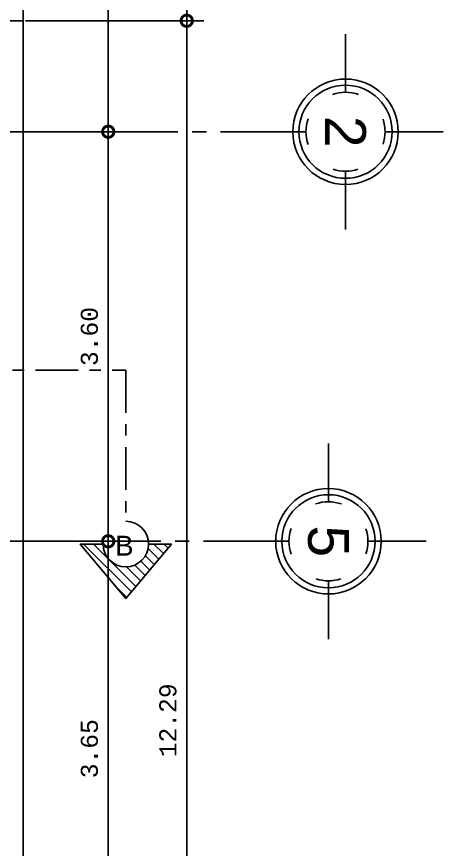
# Model space of a CAD drawing. Header units: inches. Extents: x -9 to 337, y -247 to 209.
# Drawn here: x 64.87 to 68.62, y 49.87 to 57.19 of the extents above; entities that cross this region are included whole.
import ezdxf
from ezdxf.enums import TextEntityAlignment as Align

# ---------------------------------------------------------------- set-up
doc = ezdxf.new("R2010")
doc.units = ezdxf.units.IN
doc.header["$MEASUREMENT"] = 0
doc.header["$PDMODE"] = 34
doc.linetypes.add('CENTER2', pattern=[1.125, 0.75, -0.125, 0.125, -0.125])
doc.styles.add('MONOTXT4', font='monotxt4.shx')
doc.styles.get("Standard").update_dxf_attribs({"font": 'arial.ttf'})
doc.dimstyles.new('E100', dxfattribs={"dimtxt": 0.15, "dimasz": 0.2, "dimexe": 0.15, "dimexo": 0.02, "dimgap": 0.09, "dimtad": 1, "dimzin": 0, "dimdsep": 46, "dimtxsty": 'MONOTXT4', "dimblk": 'DOTSMALL', "dimcen": 0.01, "dimdle": 0.15, "dimclrd": 1, "dimclre": 1, "dimclrt": 2, "dimadec": 0, "dimazin": 0, "dimtfac": 1, "dimtofl": 0, "dimtmove": 1, "dimatfit": 1, "dimldrblk": 'OPEN90', "dimfxl": 1, "dimtolj": 1, "dimtzin": 0, "dimarcsym": 0})

# ---------------------------------------------------------------- blocks, each defined once
blk = doc.blocks.new('EJE NORTE NUEVO')
at = {"color": 8}
for p, q in [((0, 3.2523), (0, 3.7639)), ((-0.3472, 2.9051), (-0.8588, 2.9051)), ((0.3472, 2.9051), (0.8588, 2.9051))]:
    blk.add_line(p, q, dxfattribs=at)
at = {"color": 2, "linetype": 'CENTER2'}
blk.add_line((0, 2.5579), (0, -2.5579), dxfattribs=at)
at = {"color": 8}
blk.add_circle((0, 2.9051), 0.4631, dxfattribs=at)
at = {"color": 4}
blk.add_circle((0, 2.9051), 0.4093, dxfattribs=at)
at = {"color": 8}
for start, end in [(71.41612, 108.58388), (160.69933, 199.27842), (341.76936, 18.25289), (251.05257, 288.94743)]:
    blk.add_arc((0, 2.9051), 0.3472, start, end, dxfattribs=at)
at = {"color": 4}
blk.add_attdef('A', text='', height=0.3581, dxfattribs=at).set_placement((0, 2.9051), align=Align.MIDDLE_CENTER)
blk = doc.blocks.new('_DotSmall')
at = {"color": 0, "linetype": 'ByBlock', "const_width": 0.5}
blk.add_lwpolyline([(-0.0625, 0, 1), (0.0625, 0, 1)], format="xyb", close=True, dxfattribs=at)
blk = doc.blocks.new('*D63')
at = {"color": 1, "lineweight": -2, "transparency": 16777216}
for p, q in [((65.6726, 59.9338), (65.6726, 56.0284)), ((64.9463, 59.7838), (65.8226, 59.7838)), ((64.9463, 56.1784), (65.8226, 56.1784))]:
    blk.add_line(p, q, dxfattribs=at)
at = {"layer": 'DEFPOINTS', "color": 0, "transparency": 16777216}
for p in [(64.9263, 59.7838), (64.9263, 56.1784), (65.6726, 56.1784)]:
    blk.add_point(p, dxfattribs=at)
at = {"color": 1, "lineweight": -2, "transparency": 16777216, "xscale": 0.2, "yscale": 0.2, "zscale": 0.2}
for p, rotation in [((65.6726, 59.7838), 90), ((65.6726, 56.1784), 270)]:
    blk.add_blockref('_DotSmall', p, dxfattribs=dict(at, rotation=rotation))
at = {"color": 2, "transparency": 16777216, "insert": (65.5076, 57.9811), "char_height": 0.15, "attachment_point": 5, "rotation": 90, "style": 'MONOTXT4'}
blk.add_mtext('\\A1;3.61', dxfattribs=at)
blk = doc.blocks.new('_Open90')
at = {"color": 0, "linetype": 'ByBlock', "lineweight": -2}
for p, q in [((-0.5, 0.5), (0, 0)), ((0, 0), (-1, 0)), ((0, 0), (-0.5, -0.5))]:
    blk.add_line(p, q, dxfattribs=at)
blk = doc.blocks.new('*D64')
at = {"color": 1, "lineweight": -2, "transparency": 16777216}
for p, q in [((65.6726, 56.3284), (65.6726, 52.4294)), ((64.9463, 56.1784), (65.8226, 56.1784)), ((64.9463, 52.5794), (65.8226, 52.5794))]:
    blk.add_line(p, q, dxfattribs=at)
at = {"layer": 'DEFPOINTS', "color": 0, "transparency": 16777216}
for p in [(64.9263, 56.1784), (64.9263, 52.5794), (65.6726, 52.5794)]:
    blk.add_point(p, dxfattribs=at)
at = {"color": 1, "lineweight": -2, "transparency": 16777216, "xscale": 0.2, "yscale": 0.2, "zscale": 0.2}
for p, rotation in [((65.6726, 56.1784), 90), ((65.6726, 52.5794), 270)]:
    blk.add_blockref('_DotSmall', p, dxfattribs=dict(at, rotation=rotation))
at = {"color": 2, "transparency": 16777216, "insert": (65.5076, 54.3789), "char_height": 0.15, "attachment_point": 5, "rotation": 90, "style": 'MONOTXT4'}
blk.add_mtext('\\A1;3.60', dxfattribs=at)
blk = doc.blocks.new('*D65')
at = {"color": 1, "lineweight": -2, "transparency": 16777216}
for p, q in [((65.6726, 52.7294), (65.6726, 48.7838)), ((64.9463, 52.5794), (65.8226, 52.5794)), ((64.9463, 48.9338), (65.8226, 48.9338))]:
    blk.add_line(p, q, dxfattribs=at)
at = {"layer": 'DEFPOINTS', "color": 0, "transparency": 16777216}
for p in [(64.9263, 52.5794), (64.9263, 48.9338), (65.6726, 48.9338)]:
    blk.add_point(p, dxfattribs=at)
at = {"color": 1, "lineweight": -2, "transparency": 16777216, "xscale": 0.2, "yscale": 0.2, "zscale": 0.2}
for p, rotation in [((65.6726, 52.5794), 90), ((65.6726, 48.9338), 270)]:
    blk.add_blockref('_DotSmall', p, dxfattribs=dict(at, rotation=rotation))
at = {"color": 2, "transparency": 16777216, "insert": (65.5076, 50.7566), "char_height": 0.15, "attachment_point": 5, "rotation": 90, "style": 'MONOTXT4'}
blk.add_mtext('\\A1;3.65', dxfattribs=at)
blk = doc.blocks.new('*D67')
at = {"color": 1, "lineweight": -2, "transparency": 16777216}
for p, q in [((66.3621, 57.3034), (66.3621, 44.7088)), ((64.9463, 57.1534), (66.5121, 57.1534)), ((64.9463, 44.8588), (66.5121, 44.8588))]:
    blk.add_line(p, q, dxfattribs=at)
at = {"layer": 'DEFPOINTS', "color": 0, "transparency": 16777216}
for p in [(64.9263, 57.1534), (64.9263, 44.8588), (66.3621, 44.8588)]:
    blk.add_point(p, dxfattribs=at)
at = {"color": 1, "lineweight": -2, "transparency": 16777216, "xscale": 0.2, "yscale": 0.2, "zscale": 0.2}
for p, rotation in [((66.3621, 57.1534), 90), ((66.3621, 44.8588), 270)]:
    blk.add_blockref('_DotSmall', p, dxfattribs=dict(at, rotation=rotation))
at = {"color": 2, "transparency": 16777216, "insert": (66.1971, 51.0061), "char_height": 0.15, "attachment_point": 5, "rotation": 90, "style": 'MONOTXT4'}
blk.add_mtext('\\A1;12.29', dxfattribs=at)

msp = doc.modelspace()

# ---------------------------------------------------------------- hatches: boundary and pattern name
at = {"transparency": 33554610}
h = msp.add_hatch(dxfattribs=at)
h.set_pattern_fill('ANSI31', color=8, scale=0.5, angle=90)
h.set_pattern_definition([(135, (116.90355, 49.897034), (-0.044194174, -0.044194174), [])])
h.paths.add_polyline_path([(66.2272, 52.5548), (66.0272, 52.5548, -1), (65.6272, 52.5548), (65.4272, 52.5548), (65.8272, 52.0758)])

# ---------------------------------------------------------------- linework, layer by layer
at = {"color": 1}
msp.add_line((64.9263, 57.1534), (64.9263, 59.8588), dxfattribs=at)
at = {"color": 4}
for p in [(64.7763, 57.1534), (64.9263, 44.8588)]:
    msp.add_line(p, (64.9263, 57.1534), dxfattribs=at)
at = {"color": 5, "linetype": 'CENTER2', "ltscale": 0.5}
msp.add_lwpolyline([(56.2581, 52.7548), (56.2581, 54.0827), (65.8272, 54.0827), (65.8272, 52.7548)], dxfattribs=at)
at = {"color": 6}
msp.add_lwpolyline([(66.0272, 52.5548), (66.2272, 52.5548), (65.8272, 52.0758), (65.4272, 52.5548), (65.6272, 52.5548)], dxfattribs=at)
msp.add_arc((65.8272, 52.5548), 0.2, 180, 90, dxfattribs=at)

# ---------------------------------------------------------------- block references
at = {"color": 4, "rotation": 270}
for p, values in [((64.8513, 56.1784), {'A': '2'}), ((64.7013, 52.5794), {'A': '5'})]:
    msp.add_blockref('EJE NORTE NUEVO', p, dxfattribs=at).add_auto_attribs(values)

# ---------------------------------------------------------------- texts
at = {"color": 2, "insert": (65.732, 52.6281), "char_height": 0.175, "attachment_point": 1}
msp.add_mtext('B', dxfattribs=at)

# ---------------------------------------------------------------- dimensions: what is measured, and where the dimension line sits
for base, p1, p2, picture, middle in [((65.6726, 56.1784), (64.9263, 59.7838), (64.9263, 56.1784), '*D63', (65.5076, 57.9811)), ((66.3621, 44.8588), (64.9263, 57.1534), (64.9263, 44.8588), '*D67', (66.1971, 51.0061)), ((65.6726, 52.5794), (64.9263, 56.1784), (64.9263, 52.5794), '*D64', (65.5076, 54.3789)), ((65.6726, 48.9338), (64.9263, 52.5794), (64.9263, 48.9338), '*D65', (65.5076, 50.7566))]:
    dim = msp.add_linear_dim(base=base, p1=p1, p2=p2, angle=90, dimstyle='E100')
    dim.commit()
    dim.dimension.update_dxf_attribs({"geometry": picture, "text_midpoint": middle})

doc.saveas('drawing.dxf')
